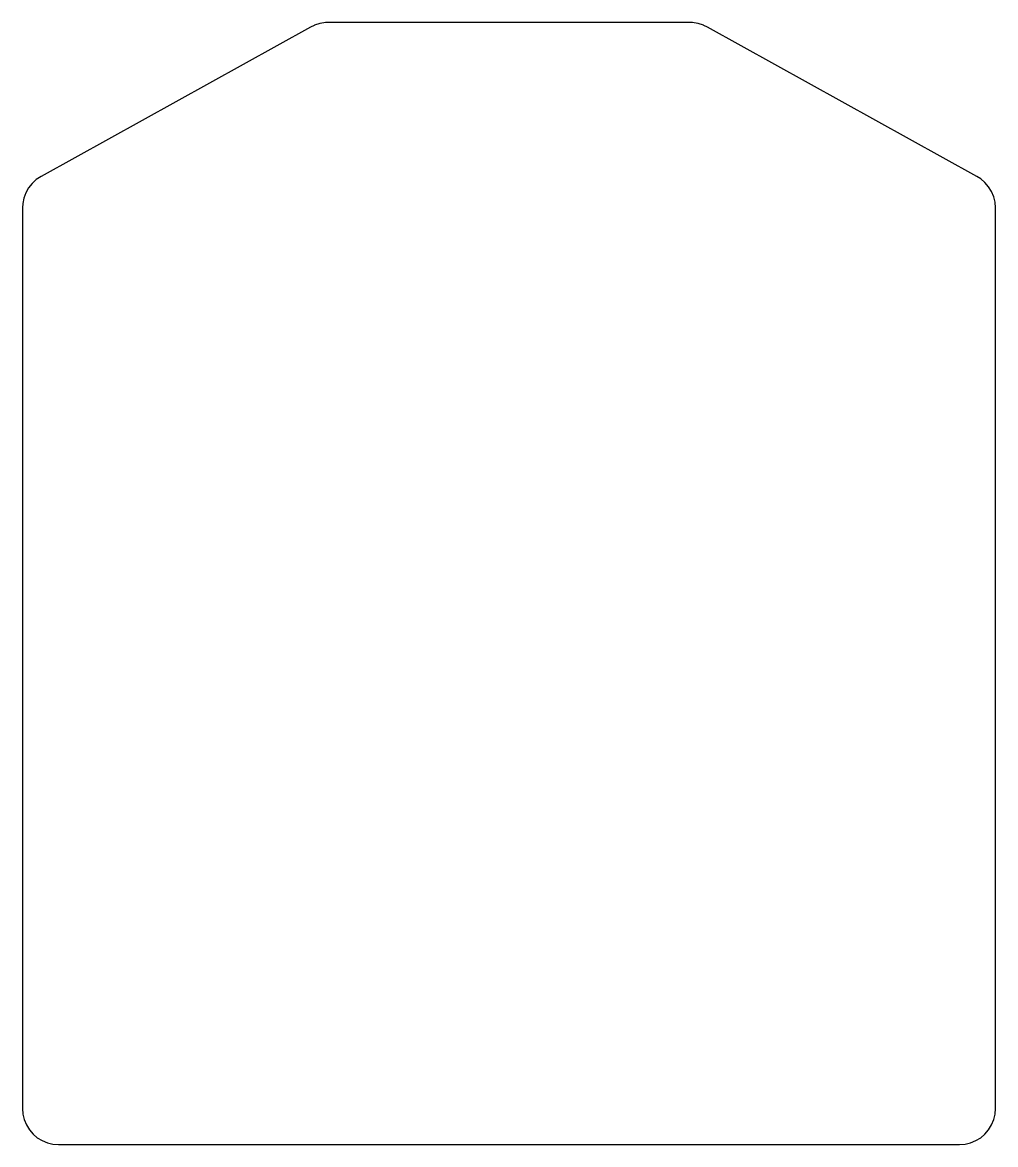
# Model space of a CAD drawing. Header units: metres. Extents: x 15 to 42, y 5.5 to 36.7.
import ezdxf

# ---------------------------------------------------------------- set-up
doc = ezdxf.new("R2010")
doc.units = ezdxf.units.M

msp = doc.modelspace()

# ---------------------------------------------------------------- linework, layer by layer
for p, q in [((22.9925, 36.5692), (15.5152, 32.4246)), ((23.0959, 36.6189), (22.9925, 36.5692)), ((23.1031, 36.6219), (23.0959, 36.6189)), ((23.2512, 36.6699), (23.1031, 36.6219)), ((23.2588, 36.6718), (23.2512, 36.6699)), ((23.4125, 36.6962), (23.2588, 36.6718)), ((23.4203, 36.6968), (23.4125, 36.6962)), ((23.5, 36.7), (23.4203, 36.6968)), ((33.5, 36.7), (23.5, 36.7)), ((33.5798, 36.6968), (33.5, 36.7)), ((33.5876, 36.6962), (33.5798, 36.6968)), ((33.7412, 36.6718), (33.5876, 36.6962)), ((33.7488, 36.6699), (33.7412, 36.6718)), ((33.8969, 36.6219), (33.7488, 36.6699)), ((33.9041, 36.6189), (33.8969, 36.6219)), ((34.0075, 36.5692), (33.9041, 36.6189)), ((41.4848, 32.4246), (34.0075, 36.5692)), ((15.5152, 32.4246), (15.3844, 32.338)), ((41.5878, 32.359), (41.4848, 32.4246)), ((15.171, 32.1092), (15.0937, 31.9726)), ((15.2687, 32.232), (15.171, 32.1092)), ((15.3844, 32.338), (15.2687, 32.232)), ((41.7071, 32.2571), (41.5878, 32.359)), ((41.809, 32.1378), (41.7071, 32.2571)), ((41.891, 32.004), (41.809, 32.1378)), ((15.0387, 31.8256), (15.0075, 31.6719)), ((15.0937, 31.9726), (15.0387, 31.8256)), ((41.951, 31.859), (41.891, 32.004)), ((41.9877, 31.7064), (41.951, 31.859)), ((15.0075, 31.6719), (15, 31.55)), ((15, 31.55), (15, 6.54999)), ((42, 31.55), (41.9877, 31.7064)), ((42, 6.54999), (42, 31.55)), ((15, 6.54999), (15.0123, 6.39355)), ((41.9877, 6.39355), (42, 6.54999)), ((15.0123, 6.39355), (15.049, 6.24097)), ((15.049, 6.24097), (15.109, 6.09599)), ((41.891, 6.09599), (41.951, 6.24097)), ((41.951, 6.24097), (41.9877, 6.39355)), ((15.109, 6.09599), (15.191, 5.9622)), ((15.191, 5.9622), (15.2929, 5.84288)), ((41.7071, 5.84288), (41.809, 5.9622)), ((41.809, 5.9622), (41.891, 6.09599)), ((15.2929, 5.84288), (15.4122, 5.74097)), ((15.4122, 5.74097), (15.546, 5.65898)), ((15.546, 5.65898), (15.691, 5.59894)), ((41.309, 5.59894), (41.454, 5.65898)), ((41.454, 5.65898), (41.5878, 5.74097)), ((41.5878, 5.74097), (41.7071, 5.84288)), ((15.691, 5.59894), (15.8436, 5.5623)), ((15.8436, 5.5623), (16, 5.54999)), ((16, 5.54999), (41, 5.54999)), ((41, 5.54999), (41.1564, 5.5623)), ((41.1564, 5.5623), (41.309, 5.59894))]:
    msp.add_line(p, q)

doc.saveas('drawing.dxf')
